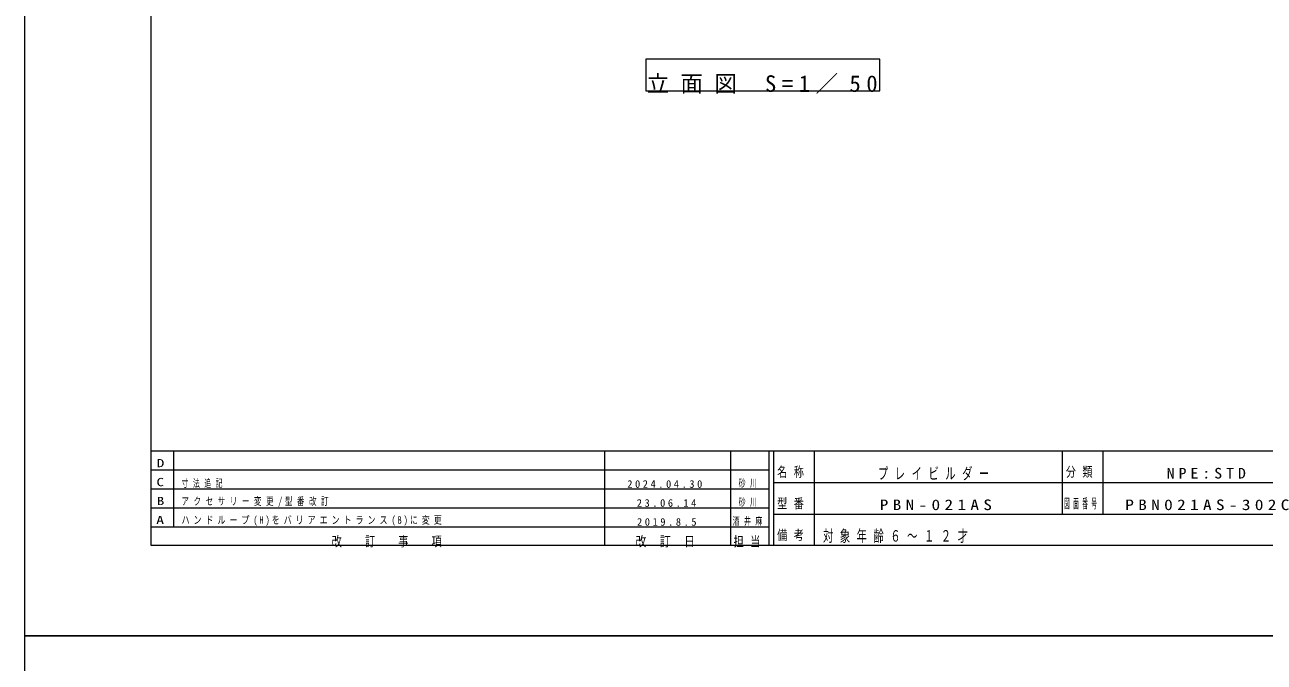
# Model space of a CAD drawing. Units: millimetres on the paper. Extents: x 0 to 420, y -594 to 297.
# Drawn here: x 0 to 274.8, y -302.8 to -161.6 of the extents above; entities that cross this region are included whole.
import ezdxf
from ezdxf.enums import TextEntityAlignment as Align

# ---------------------------------------------------------------- set-up
doc = ezdxf.new("R2010")
doc.units = ezdxf.units.MM
for name, color, linetype, lineweight in [('0_2', 7, 'Continuous', 13), ('2D', 7, 'Continuous', 13), ('FMT', 7, 'Continuous', 13), ('FMT-TXT', 7, 'Continuous', 13), ('TEXT', 7, 'Continuous', 13)]:
    doc.layers.add(name, color=color, linetype=linetype, lineweight=lineweight)
doc.styles.add('ＭＳ ゴシック', font='')
doc.styles.get('ＭＳ ゴシック').set_extended_font_data('MS Gothic')

msp = doc.modelspace()

# ---------------------------------------------------------------- linework, layer by layer
at = {"layer": '0_2'}
for points in [[(0, 0), (420, 0), (420, -297), (0, -297)], [(0, -297), (420, -297), (420, -594), (0, -594)]]:
    msp.add_lwpolyline(points, close=True, dxfattribs=at)
at = {"layer": '2D'}
for p, q in [((137.71, -169.221), (137.71, -176.221)), ((189.568, -169.221), (137.71, -169.221)), ((189.568, -176.221), (189.568, -169.221)), ((137.71, -176.221), (189.568, -176.221))]:
    msp.add_line(p, q, dxfattribs=at)
at = {"layer": 'FMT'}
for p, q in [((28, -277), (28, -20)), ((28, -256), (403, -256)), ((33, -256), (33, -272.8)), ((128.5, -256), (128.5, -277)), ((156.5, -256), (156.5, -277)), ((165, -256), (165, -277)), ((166, -256), (166, -277)), ((175, -256), (175, -277)), ((230, -256), (230, -270)), ((239, -256), (239, -270)), ((28, -260.2), (165, -260.2)), ((166, -263), (306, -263)), ((28, -264.4), (165, -264.4)), ((28, -268.6), (165, -268.6)), ((166, -270), (306, -270)), ((28, -272.8), (165, -272.8)), ((403, -277), (28, -277))]:
    msp.add_line(p, q, dxfattribs=at)

# ---------------------------------------------------------------- texts
at = {"layer": 'FMT-TXT', "style": 'ＭＳ ゴシック'}
for s, width, p in [('D', 1.35, (29.25, -260.183)), ('C', 1.35, (29.19, -264.383)), ('B', 1.35, (29.25, -268.583)), ('A', 1.4, (29.131, -272.783))]:
    msp.add_text(s, height=1.833, dxfattribs=dict(at, width=width)).set_placement(p, align=Align.BOTTOM_LEFT)
at = {"layer": 'FMT-TXT', "attachment_point": 7, "style": 'ＭＳ ゴシック'}
for s, insert, char_height in [('\\T1.64;\\W0.75;名称', (166.8, -262), 2.199), ('\\T1.64;\\W0.65;プレイビルダー', (189.165, -262.533), 2.566), ('\\T1.64;\\W0.75;分類', (230.8, -262), 2.199), ('\\T1.5;\\W1.1;NPE:STD', (253.174, -262.167), 2.346), ('\\T1.64;\\W0.65;寸法追記', (34.755, -264.217), 1.686), ('\\T1.5;2024.04.30', (133.579, -264.217), 1.686), ('\\T1.64;\\W0.65;砂川', (158.266, -264.217), 1.686), ('\\T1.62;\\W0.7;アクセサリー変更/型番改訂', (34.755, -268.417), 1.686), ('\\T1.64;\\W0.65;砂川', (158.266, -268.417), 1.686), ('\\T1.64;\\W0.75;型番', (166.8, -269), 2.199), ('\\T1.64;\\W0.4;図面番号', (230.43, -269), 2.199), ('\\T1.5;23.06.14', (135.699, -268.417), 1.686), ('\\T1.5;\\W1.2;PBN-021AS', (189.54, -269.167), 2.346), ('\\T1.5;\\W1.2;PBN021AS-302C', (243.986, -269.167), 2.346), ('\\T1.5;\\W0.75;ハンドループ(H)をバリアエントランス(B)に変更', (34.755, -272.617), 1.686), ('\\T1.5;2019.8.5', (135.748, -272.617), 1.686), ('\\T1.64;\\W0.65;酒井麻', (156.955, -272.617), 1.686), ('\\T1.64;\\W0.75;改\u3000訂\u3000事\u3000項', (68.05, -277.4), 2.199), ('\\T1.5;\\W0.8;改\\~訂\\~日', (135.4, -277.4), 2.199), ('\\T1.64;\\W0.75;担当', (157.15, -277.4), 2.199), ('\\T1.64;\\W0.75;備考', (166.8, -276), 2.199), ('\\T1.64;\\W0.65;対象年齢６～１２才', (176.975, -276.417), 2.566)]:
    msp.add_mtext(s, dxfattribs=dict(at, insert=insert, char_height=char_height))
at = {"layer": 'TEXT', "insert": (137.877, -176.888), "char_height": 3.666, "attachment_point": 7, "style": 'ＭＳ ゴシック'}
msp.add_mtext('\\T1.5;立面図\\~S=1／50', dxfattribs=at)

doc.saveas('drawing.dxf')
